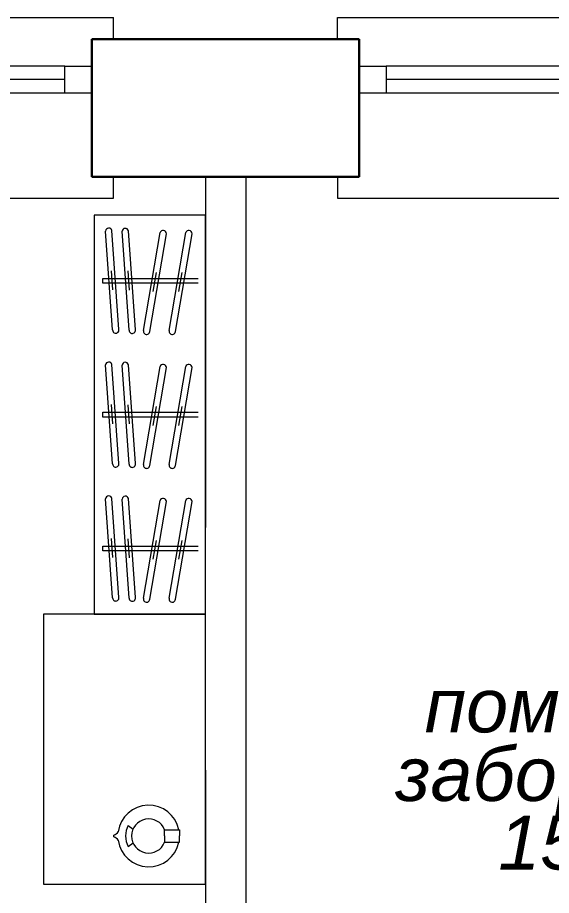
# Model space of a CAD drawing. Header units: metres. Extents: x 14591 to 15202, y 5442 to 5571.
# Drawn here: x 15084.882 to 15086.859, y 5499.912 to 5503.165 of the extents above; entities that cross this region are included whole.
import ezdxf

# ---------------------------------------------------------------- set-up
doc = ezdxf.new("R2010")
doc.units = ezdxf.units.M
doc.header["$MEASUREMENT"] = 0
for name, color, linetype, lineweight in [('Level 2', 7, 'Continuous', 0), ('Оборудование', 7, 'Continuous', 0), ('Стены', 7, 'Continuous', 13), ('ТЕХНОЛОГИЯ', 7, 'Continuous', 30)]:
    doc.layers.add(name, color=color, linetype=linetype, lineweight=lineweight)
doc.styles.add('Style-Arial IF', font='ariali.ttf')

# ---------------------------------------------------------------- blocks, each defined once
blk = doc.blocks.new('*U50')
at = {"layer": 'Стены', "color": 7, "linetype": 'Continuous', "lineweight": 0}
for p, q in [((-1.03, 0.335), (1.03, 0.335)), ((-1.03, 0.255), (-1.03, 0.335)), ((1.03, 0.255), (1.03, 0.335)), ((0.85, 0.155), (-0.85, 0.155)), ((0.85, 0.105), (-0.85, 0.105)), ((0.85, 0.055), (-0.85, 0.055)), ((1.03, -0.335), (1.03, -0.255)), ((-0.95, -0.335), (1.03, -0.335))]:
    blk.add_line(p, q, dxfattribs=at)
at = {"layer": 'Стены', "color": 7, "linetype": 'Continuous', "lineweight": 30}
for p, q in [((-0.95, -0.255), (-0.95, 0.255)), ((0.95, -0.255), (0.95, 0.255))]:
    blk.add_line(p, q, dxfattribs=at)
at = {"layer": 'Стены', "color": 7, "linetype": 'Continuous', "lineweight": 13, "flags": 128}
for points in [[(-0.95, 0.155), (-0.85, 0.155), (-0.85, 0.055), (-0.95, 0.055), (-0.95, 0.155)], [(0.85, 0.155), (0.95, 0.155), (0.95, 0.055), (0.85, 0.055), (0.85, 0.155)]]:
    blk.add_lwpolyline(points, close=True, dxfattribs=at)
blk = doc.blocks.new('*U54')
at = {"layer": 'Стены', "color": 7, "linetype": 'Continuous', "lineweight": 0}
for p, q in [((-0.335, -1.03), (-0.335, 1.03)), ((-0.255, 1.03), (-0.335, 1.03)), ((0.335, 1.03), (0.255, 1.03)), ((0.335, -1.03), (0.335, 1.03)), ((-0.155, 0.85), (-0.155, -0.85)), ((-0.105, 0.85), (-0.105, -0.85)), ((-0.055, 0.85), (-0.055, -0.85)), ((-0.255, -1.03), (-0.335, -1.03)), ((0.255, -1.03), (0.335, -1.03))]:
    blk.add_line(p, q, dxfattribs=at)
at = {"layer": 'Стены', "color": 7, "linetype": 'Continuous', "lineweight": 30}
for p, q in [((0.255, 0.95), (-0.255, 0.95)), ((0.255, -0.95), (-0.255, -0.95))]:
    blk.add_line(p, q, dxfattribs=at)
at = {"layer": 'Стены', "color": 7, "linetype": 'Continuous', "lineweight": 13, "flags": 128}
for points in [[(-0.155, 0.85), (-0.155, 0.95), (-0.055, 0.95), (-0.055, 0.85), (-0.155, 0.85)], [(-0.155, -0.95), (-0.155, -0.85), (-0.055, -0.85), (-0.055, -0.95), (-0.155, -0.95)]]:
    blk.add_lwpolyline(points, close=True, dxfattribs=at)
blk = doc.blocks.new('*U140')
at = {"layer": 'ТЕХНОЛОГИЯ', "color": 7, "lineweight": 0, "ltscale": 5000}
for p, q in [((-0.068, 0.0391), (-0.0496, 0.0258)), ((0.067, 0), (0.067, 0.0233)), ((0.067, 0.0233), (0.1223, 0.0233)), ((0.1223, 0.0233), (0.1223, 0)), ((-0.068, -0.0391), (-0.0496, -0.0258)), ((0.067, 0), (0.067, -0.0233)), ((0.067, -0.0233), (0.1223, -0.0233)), ((0.1223, -0.0233), (0.1223, 0))]:
    blk.add_line(p, q, dxfattribs=at)
for centre, radius, start, end in [((0.0082, 0), 0.1141, 11.7994, 171.9435), ((0.0082, 0), 0.0856, 152.8112, 207.1888), ((0.0082, 0), 0.0633, 21.6322, 338.3678), ((-0.119, 0), 0.00325, 120.4584, 238.5142), ((-0.1369, 0.0386), 0.0394, 294.4119, 324.8617), ((-0.1369, -0.0386), 0.0394, 35.1383, 65.668), ((0.0082, 0), 0.1141, 188.0565, 348.2006)]:
    blk.add_arc(centre, radius, start, end, dxfattribs=at)

msp = doc.modelspace()

# ---------------------------------------------------------------- linework, layer by layer
at = {"layer": 'Level 2', "color": 7, "linetype": 'Continuous', "lineweight": 0, "flags": 128}
msp.add_lwpolyline([(15085.16469735, 5502.43308689), (15085.16469735, 5500.95394826), (15085.57698868, 5500.95394826), (15085.57698868, 5502.43308689), (15085.16469735, 5502.43308689)], close=True, dxfattribs=at)
at = {"layer": 'Оборудование', "color": 7, "lineweight": 0}
for p, q in [((15085.2333947, 5502.00745937), (15085.20748868, 5502.37413962)), ((15085.25695801, 5502.00912412), (15085.23105199, 5502.37580438)), ((15085.29439233, 5502.006627), (15085.26848631, 5502.37330725)), ((15085.31795564, 5502.00829175), (15085.29204962, 5502.374972)), ((15085.34781552, 5502.00577694), (15085.4093206, 5502.36818921)), ((15085.37110457, 5502.00182455), (15085.43260965, 5502.36423682)), ((15085.44282782, 5502.00577694), (15085.50433289, 5502.36818921)), ((15085.46611686, 5502.00182455), (15085.52762194, 5502.36423682)), ((15085.19717195, 5502.19875369), (15085.55061804, 5502.19875369)), ((15085.19717195, 5502.18103715), (15085.19717195, 5502.19875369)), ((15085.23472047, 5502.1562869), (15085.22972622, 5502.22697684)), ((15085.2957181, 5502.15545453), (15085.29072384, 5502.22614447)), ((15085.384284, 5502.15007331), (15085.39614117, 5502.21994045)), ((15085.47929629, 5502.15007331), (15085.49115346, 5502.21994045)), ((15085.55061804, 5502.18103715), (15085.19717195, 5502.18103715)), ((15085.2333947, 5501.51115555), (15085.20748868, 5501.8778358)), ((15085.25695801, 5501.5128203), (15085.23105199, 5501.87950055)), ((15085.29439233, 5501.51032317), (15085.26848631, 5501.87700342)), ((15085.31795564, 5501.51198792), (15085.29204962, 5501.87866817)), ((15085.34781552, 5501.50947311), (15085.4093206, 5501.87188538)), ((15085.44282782, 5501.50947311), (15085.50433289, 5501.87188538)), ((15085.37110457, 5501.50552072), (15085.43260965, 5501.867933)), ((15085.46611686, 5501.50552072), (15085.52762194, 5501.867933)), ((15085.23472047, 5501.65998308), (15085.22972622, 5501.73067302)), ((15085.2957181, 5501.6591507), (15085.29072384, 5501.72984064)), ((15085.384284, 5501.65376948), (15085.39614117, 5501.72363663)), ((15085.47929629, 5501.65376948), (15085.49115346, 5501.72363663)), ((15085.19717195, 5501.70244986), (15085.55061804, 5501.70244986)), ((15085.19717195, 5501.68473333), (15085.19717195, 5501.70244986)), ((15085.55061804, 5501.68473333), (15085.19717195, 5501.68473333)), ((15085.2333947, 5501.01485172), (15085.20748868, 5501.38153197)), ((15085.25695801, 5501.01651647), (15085.23105199, 5501.38319672)), ((15085.31795564, 5501.0156841), (15085.29204962, 5501.38236435)), ((15085.29439233, 5501.01401934), (15085.26848631, 5501.3806996)), ((15085.34781552, 5501.01316929), (15085.4093206, 5501.37558156)), ((15085.37110457, 5501.0092169), (15085.43260965, 5501.37162917)), ((15085.44282782, 5501.01316929), (15085.50433289, 5501.37558156)), ((15085.46611686, 5501.0092169), (15085.52762194, 5501.37162917)), ((15085.23472047, 5501.16367925), (15085.22972622, 5501.23436919)), ((15085.2957181, 5501.16284688), (15085.29072384, 5501.23353682)), ((15085.384284, 5501.15746566), (15085.39614117, 5501.2273328)), ((15085.47929629, 5501.15746566), (15085.49115346, 5501.2273328)), ((15085.19717195, 5501.20614604), (15085.55061804, 5501.20614604)), ((15085.19717195, 5501.1884295), (15085.19717195, 5501.20614604)), ((15085.55061804, 5501.1884295), (15085.19717195, 5501.1884295))]:
    msp.add_line(p, q, dxfattribs=at)
for centre, radius, start, end in [((15085.21941555, 5502.37291667), 0.0119894, 13.93698583, 174.14549707), ((15085.28041317, 5502.3720843), 0.0119894, 13.93698583, 174.14549707), ((15085.42062037, 5502.36418161), 0.0119894, 0.26383526, 160.4723465), ((15085.51563267, 5502.36418161), 0.0119894, 0.26383526, 160.4723465), ((15085.24525312, 5502.00720517), 0.01186115, 178.77198321, 9.3104997), ((15085.30625075, 5502.0063728), 0.01186115, 178.77198321, 9.3104997), ((15085.35927779, 5502.00272682), 0.01186115, 165.09883262, 355.63734913), ((15085.45429008, 5502.00272682), 0.01186115, 165.09883262, 355.63734913), ((15085.21941555, 5501.87661285), 0.0119894, 13.93698583, 174.14549707), ((15085.28041317, 5501.87578047), 0.0119894, 13.93698583, 174.14549707), ((15085.42062037, 5501.86787779), 0.0119894, 0.26383526, 160.4723465), ((15085.51563267, 5501.86787779), 0.0119894, 0.26383526, 160.4723465), ((15085.24525312, 5501.51090135), 0.01186115, 178.77198321, 9.3104997), ((15085.30625075, 5501.51006897), 0.01186115, 178.77198321, 9.3104997), ((15085.35927779, 5501.50642299), 0.01186115, 165.09883262, 355.63734913), ((15085.45429008, 5501.50642299), 0.01186115, 165.09883262, 355.63734913), ((15085.21941555, 5501.38030902), 0.0119894, 13.93698583, 174.14549707), ((15085.28041317, 5501.37947665), 0.0119894, 13.93698583, 174.14549707), ((15085.42062037, 5501.37157396), 0.0119894, 0.26383526, 160.4723465), ((15085.51563267, 5501.37157396), 0.0119894, 0.26383526, 160.4723465), ((15085.24525312, 5501.01459752), 0.01186115, 178.77198321, 9.3104997), ((15085.30625075, 5501.01376514), 0.01186115, 178.77198321, 9.3104997), ((15085.35927779, 5501.01011916), 0.01186115, 165.09883262, 355.63734913), ((15085.45429008, 5501.01011916), 0.01186115, 165.09883262, 355.63734913)]:
    msp.add_arc(centre, radius, start, end, dxfattribs=at)
at = {"layer": 'Стены', "color": 7, "linetype": 'Continuous', "lineweight": 30}
for p, q in [((15085.15698868, 5503.08547989), (15086.14698868, 5503.08547989)), ((15085.15698868, 5502.57547989), (15086.14698868, 5502.57547989))]:
    msp.add_line(p, q, dxfattribs=at)
at = {"layer": 'Стены', "color": 7, "linetype": 'Continuous', "lineweight": 13}
for p, q in [((15085.57698868, 5502.57547989), (15085.57698868, 5501.27547989)), ((15085.72698868, 5502.57547989), (15085.72698868, 5501.27547989)), ((15085.57698868, 5500.37547989), (15085.57698868, 5501.27547989)), ((15085.72698868, 5501.27547989), (15085.72698868, 5500.37547989)), ((15085.57698868, 5500.37547989), (15085.57698868, 5497.45547989)), ((15085.72698868, 5500.37547989), (15085.72698868, 5497.45547989))]:
    msp.add_line(p, q, dxfattribs=at)
at = {"layer": 'Стены', "color": 7, "linetype": 'Continuous', "lineweight": 0, "flags": 128}
msp.add_lwpolyline([(15085.57698868, 5500.95394826), (15084.97698868, 5500.95394826), (15084.97698868, 5499.95394826), (15085.57698868, 5499.95394826), (15085.57698868, 5500.95394826)], close=True, dxfattribs=at)

# ---------------------------------------------------------------- block references
at = {"layer": 'Стены', "color": 7, "linetype": 'Continuous', "lineweight": 30}
msp.add_blockref('*U50', (15084.20700811, 5502.83052935), dxfattribs=at)
at = {"layer": 'Стены', "color": 7, "linetype": 'Continuous', "lineweight": 30, "rotation": 270}
msp.add_blockref('*U54', (15087.09703814, 5502.83046047), dxfattribs=at)
at = {"layer": 'ТЕХНОЛОГИЯ', "color": 7, "lineweight": 0, "ltscale": 5000}
msp.add_blockref('*U140', (15085.35909134, 5500.13191866), dxfattribs=at)

# ---------------------------------------------------------------- texts
at = {"color": 7, "linetype": 'Continuous', "lineweight": 13, "insert": (15087.14599176, 5500.36031474), "char_height": 0.2, "attachment_point": 5, "line_spacing_factor": 0.762256, "style": 'Style-Arial IF'}
msp.add_mtext('помещение\\Pзабора крови\\P15.3 м2', dxfattribs=at)

doc.saveas('drawing.dxf')
